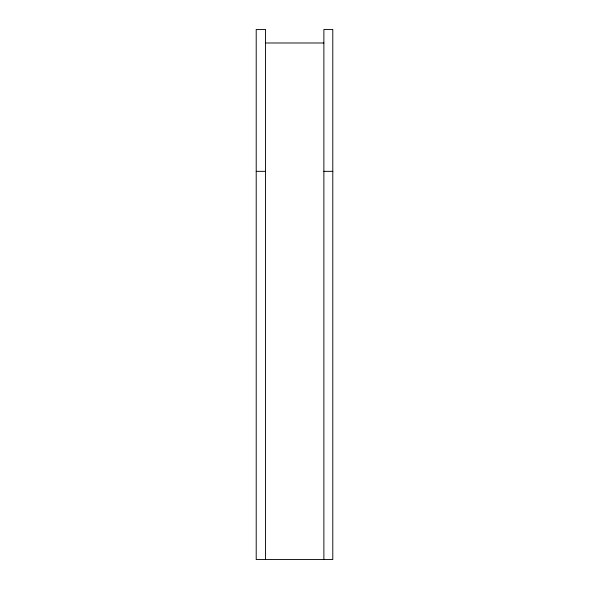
<?xml version="1.0" encoding="UTF-8"?>
<svg xmlns="http://www.w3.org/2000/svg" width="589" height="589" viewBox="0 0 589 589"><rect width="100%" height="100%" fill="white"/><g stroke="black" fill="none" stroke-linecap="round" stroke-linejoin="round"><path stroke-width="0.88" d="M265.543 42.99L323.876 42.99M256.208 171.34L265.543 171.34M323.876 171.34L332.792 171.34M323.876 559.55L323.876 29.45L332.792 29.45L332.792 559.55L256.208 559.55L256.208 29.45L265.543 29.45L265.543 559.55"/></g></svg>
